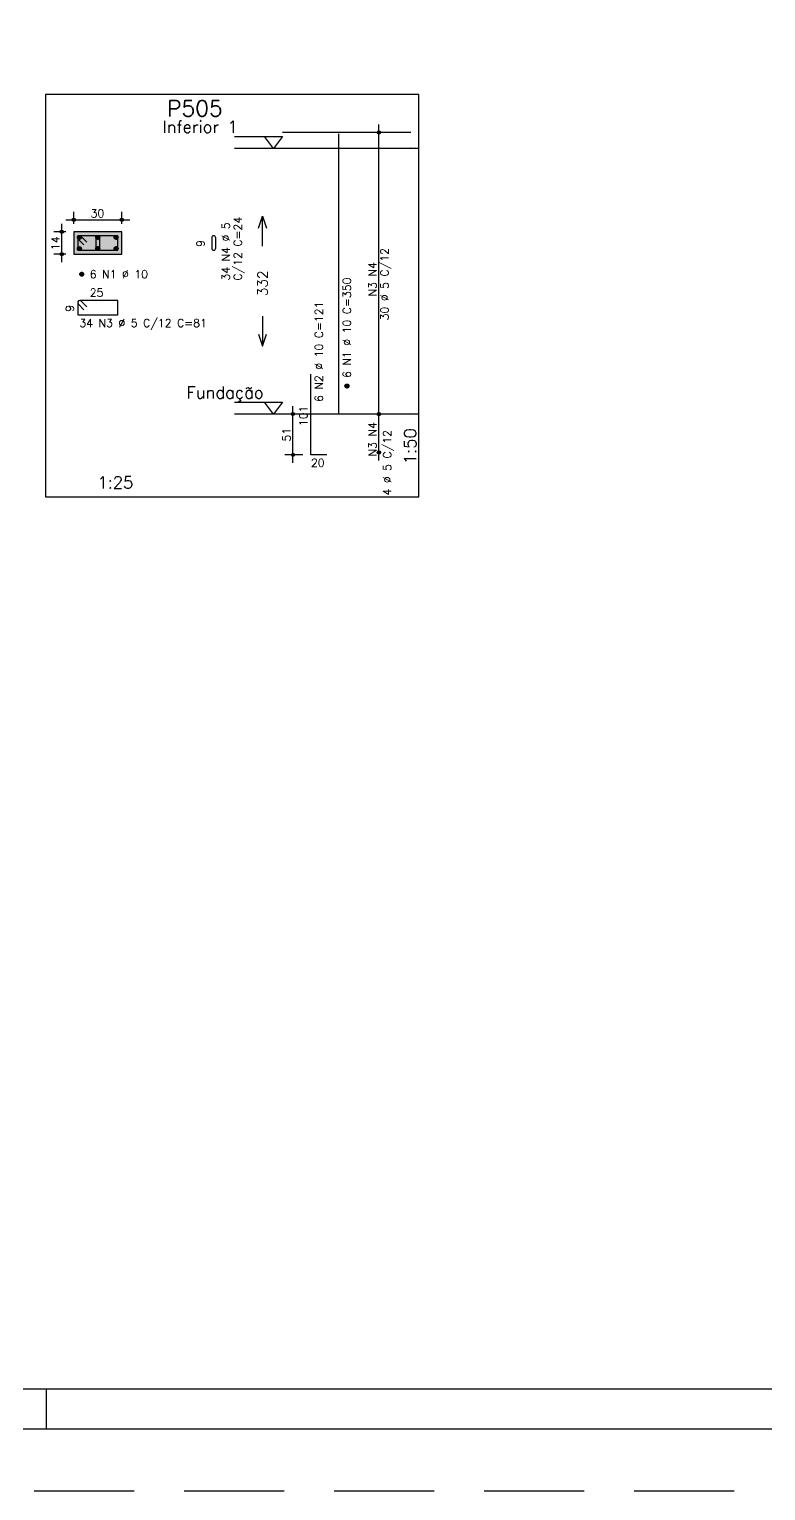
# Model space of a CAD drawing. Extents: x -1.9 to 86, y -1.2 to 61.3.
# Drawn here: x 46.68 to 65.09, y -1.19 to 35.34 of the extents above; entities that cross this region are included whole.
import ezdxf

# ---------------------------------------------------------------- set-up
doc = ezdxf.new("R2010")
doc.units = 0
doc.header["$MEASUREMENT"] = 0
doc.linetypes.add('ESTILO_TQS_0001', pattern=[0.45, 0.3, -0.15])
doc.linetypes.add('HIDDEN', pattern=[0.375, 0.25, -0.125])
doc.layers.get('0').update_dxf_attribs({"linetype": 'CONTINUOUS'})
doc.layers.get('Defpoints').update_dxf_attribs({"linetype": 'CONTINUOUS'})
for name, color, linetype in [('ARQ_FOLHA', 7, 'CONTINUOUS'), ('PENA_01', 1, 'CONTINUOUS'), ('PENA_02', 2, 'CONTINUOUS'), ('PENA_03', 3, 'CONTINUOUS'), ('PENA_04', 4, 'CONTINUOUS'), ('PENA_05', 5, 'CONTINUOUS'), ('PENA_06', 6, 'CONTINUOUS'), ('PENA_09', 254, 'CONTINUOUS'), ('PENA_10', 253, 'CONTINUOUS')]:
    doc.layers.add(name, color=color, linetype=linetype)
doc.styles.get("Standard").update_dxf_attribs({"font": 'ROMANS.SHX'})

# ---------------------------------------------------------------- blocks, each defined once
blk = doc.blocks.new('FOLHA A1 - 841 X 594')
at = {"layer": 'ARQ_FOLHA', "color": 1}
blk.add_line((-370, 10), (-370, 0), dxfattribs=at)
for points in [[(-841, 0), (0, 0), (0, 594), (-841, 594)], [(-816, 10), (-10, 10), (-10, 584), (-816, 584)]]:
    blk.add_lwpolyline(points, close=True, dxfattribs=at)
at = {"layer": 'Defpoints', "color": 8, "linetype": 'HIDDEN', "ltscale": 100}
blk.add_lwpolyline([(-860.5, 609.5), (-860.5, -15.5), (19.5, -15.5), (19.5, 609.5)], close=True, dxfattribs=at)
blk = doc.blocks.new('*U23')
blk.add_blockref('FOLHA A1 - 841 X 594', (0, 0))

msp = doc.modelspace()

# ---------------------------------------------------------------- linework, layer by layer
at = {"layer": 'PENA_01', "linetype": 'Continuous'}
for p, q in [((55.421, 25.522), (55.421, 32.962)), ((47.791, 30.477), (47.791, 30.777)), ((48.991, 30.477), (48.991, 30.777)), ((47.491, 29.517), (47.491, 30.477)), ((47.591, 30.577), (49.191, 30.577)), ((47.591, 30.277), (47.291, 30.277)), ((47.591, 29.717), (47.291, 29.717)), ((53.521, 25.722), (53.071, 25.722)), ((53.271, 24.502), (53.271, 25.922)), ((55.421, 24.562), (55.421, 25.922)), ((53.521, 24.702), (53.071, 24.702))]:
    msp.add_line(p, q, dxfattribs=at)
at = {"layer": 'PENA_01', "linetype": 'ESTILO_TQS_0001'}
msp.add_lwpolyline([(47.791, 29.717), (48.991, 29.717), (48.991, 30.277), (47.791, 30.277), (47.791, 29.717)], dxfattribs=at)
at = {"layer": 'PENA_02', "linetype": 'Continuous'}
for points in [[(52.411, 30.367), (52.511, 30.667), (52.611, 30.367)], [(52.511, 29.917), (52.511, 30.667)], [(52.511, 28.167), (52.511, 27.417)], [(52.411, 27.717), (52.511, 27.417), (52.611, 27.717)]]:
    msp.add_lwpolyline(points, dxfattribs=at)
for centre, radius in [((55.421, 32.762), 0.0416), ((55.421, 32.762), 0.0208), ((47.791, 30.577), 0.04), ((47.791, 30.577), 0.02), ((48.991, 30.577), 0.04), ((48.991, 30.577), 0.02), ((47.491, 30.277), 0.04), ((47.491, 30.277), 0.02), ((47.491, 29.717), 0.04), ((47.491, 29.717), 0.02), ((53.271, 25.722), 0.04), ((53.271, 25.722), 0.02), ((55.421, 25.722), 0.0416), ((55.421, 25.722), 0.0416), ((55.421, 25.722), 0.0208), ((55.421, 25.722), 0.0208), ((53.271, 24.702), 0.04), ((53.271, 24.702), 0.02), ((55.421, 24.762), 0.0416), ((55.421, 24.762), 0.0208)]:
    msp.add_circle(centre, radius, dxfattribs=at)
at = {"layer": 'PENA_03', "linetype": 'Continuous'}
for p, q in [((55.421, 32.762), (55.421, 32.762)), ((47.791, 30.277), (47.791, 30.277)), ((47.791, 30.277), (47.791, 30.277)), ((47.881, 30.13), (47.938, 30.187)), ((47.881, 30.144), (47.924, 30.187)), ((47.884, 30.119), (47.949, 30.184)), ((47.889, 30.11), (47.958, 30.179)), ((47.896, 30.102), (47.966, 30.173)), ((47.903, 30.095), (47.973, 30.165)), ((47.913, 30.091), (47.977, 30.155)), ((47.924, 30.088), (47.98, 30.144)), ((47.938, 30.088), (47.98, 30.13)), ((48.341, 30.13), (48.398, 30.187)), ((48.341, 30.144), (48.384, 30.187)), ((48.344, 30.119), (48.409, 30.184)), ((48.349, 30.11), (48.418, 30.179)), ((48.356, 30.102), (48.426, 30.173)), ((48.363, 30.095), (48.433, 30.165)), ((48.373, 30.091), (48.437, 30.155)), ((48.384, 30.088), (48.44, 30.144)), ((48.398, 30.088), (48.44, 30.13)), ((48.801, 30.13), (48.858, 30.187)), ((48.801, 30.144), (48.844, 30.187)), ((48.804, 30.119), (48.869, 30.184)), ((48.809, 30.11), (48.878, 30.179)), ((48.816, 30.102), (48.886, 30.173)), ((48.823, 30.095), (48.893, 30.165)), ((48.833, 30.091), (48.897, 30.155)), ((48.844, 30.088), (48.9, 30.144)), ((48.858, 30.088), (48.9, 30.13)), ((48.991, 30.277), (48.991, 30.277)), ((47.791, 29.717), (47.791, 29.717)), ((47.881, 29.85), (47.938, 29.907)), ((47.881, 29.864), (47.924, 29.907)), ((47.884, 29.839), (47.949, 29.904)), ((47.889, 29.83), (47.958, 29.899)), ((47.896, 29.822), (47.966, 29.893)), ((47.903, 29.815), (47.973, 29.885)), ((47.913, 29.811), (47.977, 29.875)), ((47.924, 29.808), (47.98, 29.864)), ((47.938, 29.808), (47.98, 29.85)), ((48.341, 29.85), (48.398, 29.907)), ((48.341, 29.864), (48.384, 29.907)), ((48.344, 29.839), (48.409, 29.904)), ((48.349, 29.83), (48.418, 29.899)), ((48.356, 29.822), (48.426, 29.893)), ((48.363, 29.815), (48.433, 29.885)), ((48.373, 29.811), (48.437, 29.875)), ((48.384, 29.808), (48.44, 29.864)), ((48.398, 29.808), (48.44, 29.85)), ((48.801, 29.85), (48.858, 29.907)), ((48.801, 29.864), (48.844, 29.907)), ((48.804, 29.839), (48.869, 29.904)), ((48.809, 29.83), (48.878, 29.899)), ((48.816, 29.822), (48.886, 29.893)), ((48.823, 29.815), (48.893, 29.885)), ((48.833, 29.811), (48.897, 29.875)), ((48.844, 29.808), (48.9, 29.864)), ((48.858, 29.808), (48.9, 29.85)), ((47.941, 29.21), (47.998, 29.267)), ((47.941, 29.224), (47.984, 29.267)), ((47.944, 29.199), (48.009, 29.264)), ((47.949, 29.19), (48.018, 29.259)), ((47.956, 29.182), (48.026, 29.253)), ((47.963, 29.175), (48.033, 29.245)), ((47.973, 29.171), (48.037, 29.235)), ((47.984, 29.168), (48.04, 29.224)), ((47.998, 29.168), (48.04, 29.21)), ((54.571, 26.415), (54.628, 26.472)), ((54.571, 26.429), (54.614, 26.472)), ((54.574, 26.404), (54.639, 26.469)), ((54.579, 26.395), (54.648, 26.464)), ((54.586, 26.387), (54.656, 26.458)), ((54.593, 26.38), (54.663, 26.45)), ((54.603, 26.376), (54.667, 26.44)), ((54.614, 26.373), (54.67, 26.429)), ((54.628, 26.373), (54.67, 26.415)), ((53.721, 25.722), (53.721, 25.722)), ((55.421, 25.722), (55.421, 25.722)), ((55.421, 25.722), (55.421, 25.722)), ((53.721, 24.702), (53.721, 24.702)), ((55.421, 24.762), (55.421, 24.762))]:
    msp.add_line(p, q, dxfattribs=at)
for points in [[(47.081, 23.652), (56.421, 23.652), (56.421, 33.712), (47.081, 33.712), (47.081, 23.652)], [(51.811, 32.662), (53.011, 32.662), (52.786, 32.362), (52.561, 32.662)], [(56.421, 32.362), (51.811, 32.362)], [(47.791, 29.717), (48.991, 29.717), (48.991, 30.277), (47.791, 30.277), (47.791, 29.717)], [(51.811, 26.022), (53.011, 26.022), (52.786, 25.722), (52.561, 26.022)], [(56.421, 25.722), (51.811, 25.722)]]:
    msp.add_lwpolyline(points, dxfattribs=at)
for centre in [(47.931, 30.137), (48.391, 30.137), (48.851, 30.137), (47.931, 29.857), (48.391, 29.857), (48.851, 29.857), (47.991, 29.217), (54.621, 26.422)]:
    msp.add_circle(centre, 0.05, dxfattribs=at)
for points in [[(47.981, 30.137), (47.906, 30.18), (47.884, 30.154)], [(47.981, 30.137), (47.884, 30.154), (47.884, 30.12)], [(47.981, 30.137), (47.884, 30.12), (47.906, 30.094)], [(47.981, 30.137), (47.94, 30.186), (47.906, 30.18)], [(47.981, 30.137), (47.906, 30.094), (47.94, 30.088)], [(47.981, 30.137), (47.969, 30.169), (47.94, 30.186)], [(47.981, 30.137), (47.94, 30.088), (47.969, 30.105)], [(47.981, 30.137), (47.969, 30.105), (47.981, 30.137)], [(48.441, 30.137), (48.366, 30.18), (48.344, 30.154)], [(48.441, 30.137), (48.344, 30.154), (48.344, 30.12)], [(48.441, 30.137), (48.344, 30.12), (48.366, 30.094)], [(48.441, 30.137), (48.4, 30.186), (48.366, 30.18)], [(48.441, 30.137), (48.366, 30.094), (48.4, 30.088)], [(48.441, 30.137), (48.429, 30.169), (48.4, 30.186)], [(48.441, 30.137), (48.4, 30.088), (48.429, 30.105)], [(48.441, 30.137), (48.429, 30.105), (48.441, 30.137)], [(48.901, 30.137), (48.826, 30.18), (48.804, 30.154)], [(48.901, 30.137), (48.804, 30.154), (48.804, 30.12)], [(48.901, 30.137), (48.804, 30.12), (48.826, 30.094)], [(48.901, 30.137), (48.86, 30.186), (48.826, 30.18)], [(48.901, 30.137), (48.826, 30.094), (48.86, 30.088)], [(48.901, 30.137), (48.889, 30.169), (48.86, 30.186)], [(48.901, 30.137), (48.86, 30.088), (48.889, 30.105)], [(48.901, 30.137), (48.889, 30.105), (48.901, 30.137)], [(47.981, 29.857), (47.906, 29.9), (47.884, 29.874)], [(47.981, 29.857), (47.884, 29.874), (47.884, 29.84)], [(47.981, 29.857), (47.884, 29.84), (47.906, 29.814)], [(47.981, 29.857), (47.94, 29.906), (47.906, 29.9)], [(47.981, 29.857), (47.906, 29.814), (47.94, 29.808)], [(47.981, 29.857), (47.969, 29.889), (47.94, 29.906)], [(47.981, 29.857), (47.94, 29.808), (47.969, 29.825)], [(47.981, 29.857), (47.969, 29.825), (47.981, 29.857)], [(48.441, 29.857), (48.366, 29.9), (48.344, 29.874)], [(48.441, 29.857), (48.344, 29.874), (48.344, 29.84)], [(48.441, 29.857), (48.344, 29.84), (48.366, 29.814)], [(48.441, 29.857), (48.4, 29.906), (48.366, 29.9)], [(48.441, 29.857), (48.366, 29.814), (48.4, 29.808)], [(48.441, 29.857), (48.429, 29.889), (48.4, 29.906)], [(48.441, 29.857), (48.4, 29.808), (48.429, 29.825)], [(48.441, 29.857), (48.429, 29.825), (48.441, 29.857)], [(48.901, 29.857), (48.826, 29.9), (48.804, 29.874)], [(48.901, 29.857), (48.804, 29.874), (48.804, 29.84)], [(48.901, 29.857), (48.804, 29.84), (48.826, 29.814)], [(48.901, 29.857), (48.86, 29.906), (48.826, 29.9)], [(48.901, 29.857), (48.826, 29.814), (48.86, 29.808)], [(48.901, 29.857), (48.889, 29.889), (48.86, 29.906)], [(48.901, 29.857), (48.86, 29.808), (48.889, 29.825)], [(48.901, 29.857), (48.889, 29.825), (48.901, 29.857)], [(48.041, 29.217), (47.966, 29.26), (47.944, 29.234)], [(48.041, 29.217), (47.944, 29.234), (47.944, 29.2)], [(48.041, 29.217), (48, 29.266), (47.966, 29.26)], [(48.041, 29.217), (48.029, 29.249), (48, 29.266)], [(48.041, 29.217), (47.944, 29.2), (47.966, 29.174)], [(48.041, 29.217), (47.966, 29.174), (48, 29.168)], [(48.041, 29.217), (48, 29.168), (48.029, 29.185)], [(48.041, 29.217), (48.029, 29.185), (48.041, 29.217)], [(54.671, 26.422), (54.596, 26.465), (54.574, 26.439)], [(54.671, 26.422), (54.574, 26.439), (54.574, 26.405)], [(54.671, 26.422), (54.574, 26.405), (54.596, 26.379)], [(54.671, 26.422), (54.63, 26.471), (54.596, 26.465)], [(54.671, 26.422), (54.596, 26.379), (54.63, 26.373)], [(54.671, 26.422), (54.659, 26.454), (54.63, 26.471)], [(54.671, 26.422), (54.63, 26.373), (54.659, 26.39)], [(54.671, 26.422), (54.659, 26.39), (54.671, 26.422)]]:
    msp.add_solid(points, dxfattribs=at)
at = {"layer": 'PENA_04', "linetype": 'Continuous'}
for p, q in [((47.891, 30.127), (47.891, 29.817)), ((47.905, 30.092), (48.047, 29.95)), ((48.891, 30.177), (47.941, 30.177)), ((48.118, 30.021), (47.976, 30.163)), ((48.341, 30.127), (48.341, 29.867)), ((48.441, 29.927), (48.441, 30.127)), ((48.441, 29.867), (48.441, 30.067)), ((48.891, 29.817), (48.891, 30.177)), ((47.891, 29.817), (48.891, 29.817))]:
    msp.add_line(p, q, dxfattribs=at)
for centre, start, end in [((47.941, 30.127), 45, 180), ((47.941, 30.127), 90, 225), ((48.391, 30.127), 0, 180), ((48.391, 29.867), 180, 0)]:
    msp.add_arc(centre, 0.05, start, end, dxfattribs=at)
at = {"layer": 'PENA_05', "linetype": 'Continuous'}
for p, q in [((54.421, 25.722), (54.421, 32.722)), ((51.241, 30.127), (51.241, 29.867)), ((51.341, 29.927), (51.341, 30.127)), ((51.341, 29.867), (51.341, 30.067)), ((47.891, 28.507), (47.891, 28.197)), ((48.891, 28.557), (47.941, 28.557)), ((48.118, 28.401), (47.976, 28.543)), ((48.891, 28.197), (48.891, 28.557)), ((47.891, 28.197), (48.891, 28.197)), ((47.905, 28.472), (48.047, 28.33)), ((53.721, 24.702), (53.721, 26.722)), ((54.121, 24.702), (53.721, 24.702))]:
    msp.add_line(p, q, dxfattribs=at)
for centre, start, end in [((51.291, 30.127), 0, 180), ((51.291, 29.867), 180, 0), ((47.941, 28.507), 45, 180), ((47.941, 28.507), 90, 225)]:
    msp.add_arc(centre, 0.05, start, end, dxfattribs=at)
at = {"layer": 'PENA_09', "linetype": 'Continuous'}
msp.add_lwpolyline([(56.221, 32.762), (53.011, 32.762)], dxfattribs=at)
msp.add_lwpolyline([(56.221, 32.762), (53.011, 32.762)], dxfattribs=at)
at = {"layer": 'PENA_10', "linetype": 'Continuous'}
for points in [[(47.791, 29.717), (48.991, 29.717), (48.991, 30.277)], [(47.791, 29.717), (48.991, 30.277), (47.791, 30.277)], [(47.791, 29.717), (47.791, 30.277), (47.791, 29.717)]]:
    msp.add_solid(points, dxfattribs=at)

# ---------------------------------------------------------------- block references
at = {"xscale": 0.09999999999999938, "yscale": 0.09999999999999938, "zscale": 0.09999999999999938}
msp.add_blockref('*U23', (84.1, 0.356), dxfattribs=at)

# ---------------------------------------------------------------- texts
at = {"layer": 'PENA_02', "linetype": 'Continuous'}
for s, height, p in [('332', 0.25, (52.636, 28.667)), ('1:50', 0.3, (56.351, 24.466))]:
    msp.add_text(s, height=height, rotation=90, dxfattribs=at).set_placement(p)
msp.add_text('1:25', height=0.3, dxfattribs=at).set_placement((48.381, 23.862))
at = {"layer": 'PENA_03', "linetype": 'Continuous'}
for s, height, p in [('Inferior 1', 0.3, (50.011, 32.752)), ('2', 0.01, (56.211, 32.362)), ('30', 0.2, (48.211, 30.637)), ('6 N1 %%c 10', 0.2, (48.191, 29.117)), ('25', 0.2, (48.191, 28.657)), ('34 N3 %%c 5 C/12 C=81', 0.2, (47.931, 27.897)), ('Fundação', 0.3, (50.611, 26.112)), ('1', 0.01, (56.211, 25.722)), ('20', 0.2, (53.721, 24.402))]:
    msp.add_text(s, height=height, dxfattribs=at).set_placement(p)
for s, p in [('34 N4 %%c 5', (51.691, 29.057)), ('C/12 C=24', (51.991, 29.057)), ('14', (47.431, 29.817)), ('9', (51.061, 29.897)), ('30 %%c 5 C/12', (55.661, 28.062)), ('N3 N4', (55.361, 28.662)), ('6 N1 %%c 10 C=350', (54.721, 26.622)), ('9', (47.791, 28.277)), ('6 N2 %%c 10 C=121', (54.021, 26.022)), ('101', (53.631, 25.417)), ('51', (53.211, 25.032)), ('N3 N4', (55.361, 24.662)), ('4 %%c 5 C/12', (55.728, 23.684))]:
    msp.add_text(s, height=0.2, rotation=90, dxfattribs=at).set_placement(p)
at = {"layer": 'PENA_06', "linetype": 'Continuous'}
msp.add_text('P505', height=0.4, dxfattribs=at).set_placement((50.126, 33.162))

doc.saveas('drawing.dxf')
